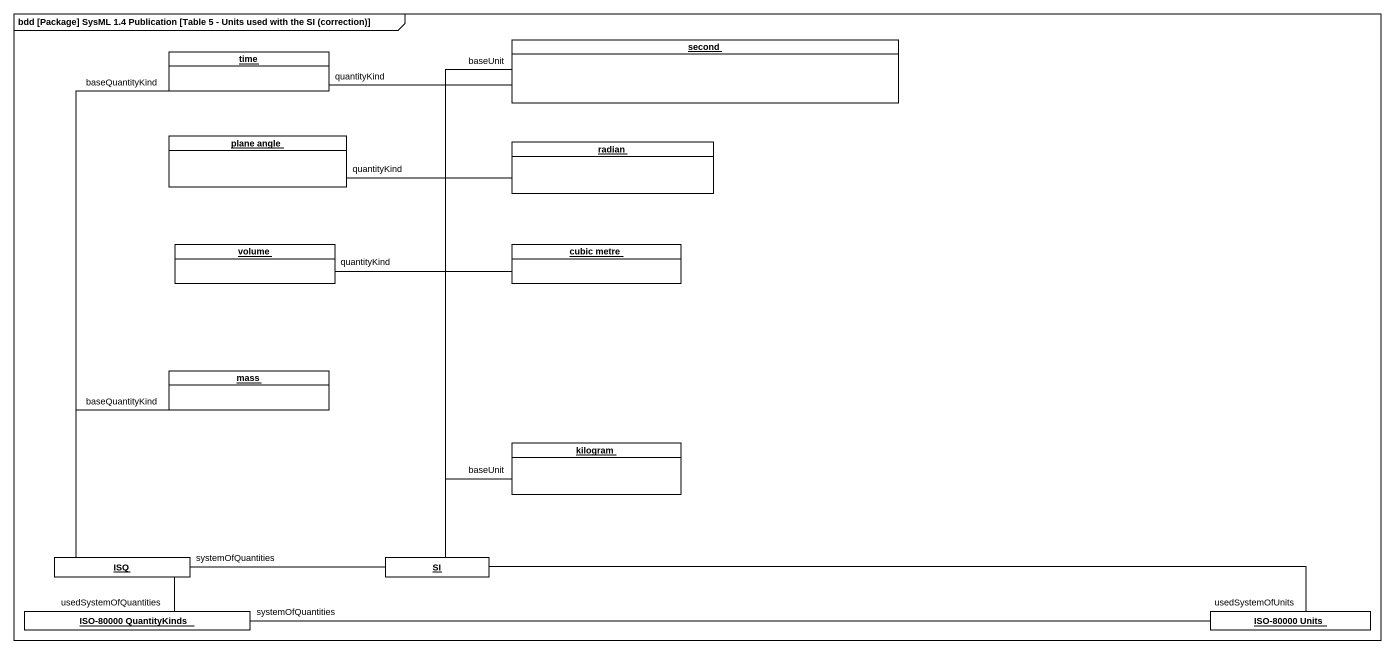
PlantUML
@startuml
mainframe bdd [Package] SysML 1.4 Publication [Table 5 - Units used with the SI (correction)]
hide circle
hide empty members
object time #FFFFFF
object second #FFFFFF
object "plane angle" as plane_angle #FFFFFF
object radian #FFFFFF
object volume #FFFFFF
object "cubic metre" as cubic_metre #FFFFFF
object mass #FFFFFF
object kilogram #FFFFFF
object ISQ #FFFFFF
object SI #FFFFFF
object "ISO-80000 QuantityKinds" as ISO_80000_QuantityKinds #FFFFFF
object "ISO-80000 Units" as ISO_80000_Units #FFFFFF
time -- ISQ : baseQuantityKind
second -left- time : quantityKind
second -- SI : baseUnit
radian -left- plane_angle : quantityKind
cubic_metre -left- volume : quantityKind
mass -- ISQ : baseQuantityKind
kilogram -- SI : baseUnit
ISQ -right- SI : systemOfQuantities
ISO_80000_QuantityKinds -up- ISQ : usedSystemOfQuantities
ISO_80000_QuantityKinds -right- ISO_80000_Units : systemOfQuantities
ISO_80000_Units -left- SI : usedSystemOfUnits
@enduml
